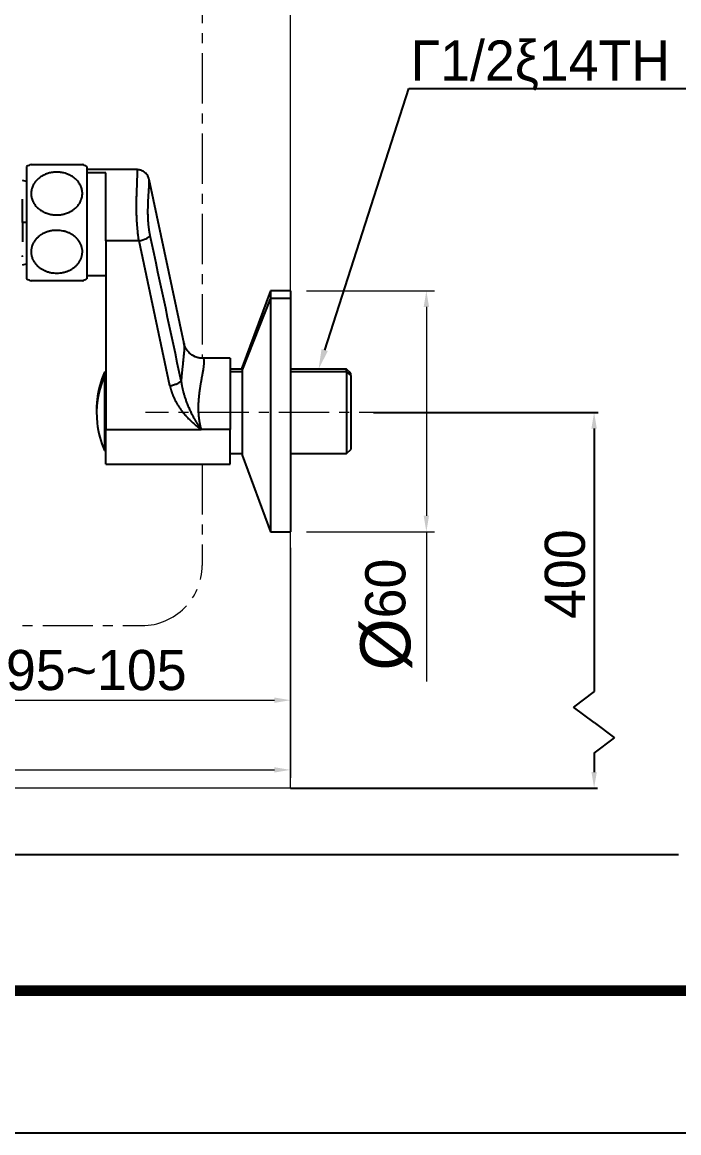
# Model space of a CAD drawing. Extents: x 0 to 1128, y 0 to 827.
# Drawn here: x 763.3 to 926.8, y 0 to 276.6 of the extents above; entities that cross this region are included whole.
import ezdxf
from ezdxf import colors
from ezdxf.entities.mleader import LeaderData, LeaderLine
from ezdxf.math import Vec2, Vec3

# ---------------------------------------------------------------- set-up
doc = ezdxf.new("R2010")
doc.units = 0
doc.header["$LTSCALE"] = 10
doc.header["$MEASUREMENT"] = 0
doc.header["$PDMODE"] = 3
doc.header["$PDSIZE"] = -10
doc.linetypes.add('CENTER', pattern=[2, 1.25, -0.25, 0.25, -0.25])
doc.layers.get('0').update_dxf_attribs({"linetype": 'CONTINUOUS'})
doc.layers.get('DEFPOINTS').update_dxf_attribs({"linetype": 'CONTINUOUS'})
doc.layers.add('1', color=7, linetype='CONTINUOUS')
doc.layers.add('DEF_LAYER_ASSEM_MEMBER', color=7, linetype='CONTINUOUS')
doc.layers.add('치수선', color=7, linetype='CONTINUOUS', lineweight=20)
doc.styles.add('Daelim Dimension', font='')
doc.styles.get("Standard").update_dxf_attribs({"font": 'SYMBOL'})
doc.styles.get('Daelim Dimension').set_extended_font_data('나눔고딕')
doc.dimstyles.new('DEFAULT', dxfattribs={"dimscale": 2, "dimtxt": 2, "dimasz": 2, "dimexe": 0, "dimexo": 2, "dimgap": 1, "dimtad": 1, "dimdec": 1, "dimzin": 9, "dimdsep": 46, "dimtxsty": 'Daelim Dimension', "dimcen": 0.5, "dimclrd": 252, "dimclre": 252, "dimclrt": 3, "dimadec": 1, "dimazin": 0, "dimtfac": 1, "dimtdec": 1, "dimtix": 1, "dimtmove": 0, "dimatfit": 3, "dimfxl": 1, "dimtolj": 1, "dimtzin": 1, "dimlwd": 9, "dimlwe": 9, "dimarcsym": 0})

# ---------------------------------------------------------------- blocks, each defined once
blk = doc.blocks.new('*D0')
at = {"color": 5, "lineweight": 9, "ltscale": 0.5, "transparency": 16777216}
for p, q in [((834.14, 209.67), (865.99, 209.67)), ((863.99, 205.67), (863.99, 153.67)), ((834.14, 149.67), (865.99, 149.67)), ((863.99, 149.67), (863.99, 112.42))]:
    blk.add_line(p, q, dxfattribs=at)
at = {"color": 5, "ltscale": 0.5, "transparency": 16777216}
for points in [[(863.32, 205.67), (864.66, 205.67), (863.99, 209.67)], [(863.32, 153.67), (864.66, 153.67), (863.99, 149.67)]]:
    blk.add_solid(points, dxfattribs=at)
at = {"layer": 'DEFPOINTS', "color": 0, "ltscale": 0.5, "transparency": 16777216}
for p in [(830.14, 209.67), (830.14, 149.67), (863.99, 149.67)]:
    blk.add_point(p, dxfattribs=at)
at = {"color": 7, "ltscale": 0.5, "transparency": 16777216, "insert": (854, 129.04), "char_height": 10, "attachment_point": 5, "rotation": 90, "style": 'Daelim Dimension'}
blk.add_mtext('\\A1;{\\H1.25x;\\C256;Ø}60', dxfattribs=at)
blk = doc.blocks.new('*D2')
at = {"color": 5, "lineweight": 9, "ltscale": 0.5, "transparency": 16777216}
for p, q in [((611.38, 138.41), (611.38, 88.37)), ((830.14, 133.57), (830.14, 88.37)), ((615.38, 90.37), (826.14, 90.37))]:
    blk.add_line(p, q, dxfattribs=at)
at = {"color": 5, "ltscale": 0.5, "transparency": 16777216}
for points in [[(615.38, 91.04), (615.38, 89.71), (611.38, 90.37)], [(826.14, 91.04), (826.14, 89.71), (830.14, 90.37)]]:
    blk.add_solid(points, dxfattribs=at)
at = {"layer": 'DEFPOINTS', "color": 0, "ltscale": 0.5, "transparency": 16777216}
for p in [(611.38, 142.41), (830.14, 137.57), (830.14, 90.37)]:
    blk.add_point(p, dxfattribs=at)
at = {"color": 7, "ltscale": 0.5, "transparency": 16777216, "insert": (720.76, 97.82), "char_height": 10, "attachment_point": 5, "style": 'Daelim Dimension'}
blk.add_mtext('\\A1;219', dxfattribs=at)
blk = doc.blocks.new('*D3')
at = {"color": 5, "lineweight": 9, "ltscale": 0.5, "transparency": 16777216}
for p, q in [((830.14, 145.67), (830.14, 105.73)), ((733.44, 137.31), (733.44, 105.73)), ((737.44, 107.73), (826.14, 107.73))]:
    blk.add_line(p, q, dxfattribs=at)
at = {"color": 5, "ltscale": 0.5, "transparency": 16777216}
for points in [[(737.44, 108.4), (737.44, 107.06), (733.44, 107.73)], [(826.14, 108.4), (826.14, 107.06), (830.14, 107.73)]]:
    blk.add_solid(points, dxfattribs=at)
at = {"layer": 'DEFPOINTS', "color": 0, "ltscale": 0.5, "transparency": 16777216}
for p in [(830.14, 149.67), (733.44, 141.31), (830.14, 107.73)]:
    blk.add_point(p, dxfattribs=at)
at = {"color": 7, "ltscale": 0.5, "transparency": 16777216, "insert": (781.79, 115.17), "char_height": 10, "attachment_point": 5, "style": 'Daelim Dimension'}
blk.add_mtext('\\A1;95~105', dxfattribs=at)

msp = doc.modelspace()

# ---------------------------------------------------------------- linework, layer by layer
at = {"color": 5, "ltscale": 0.5}
for p, q in [((850.79, 179.38), (906.76, 179.38)), ((905.76, 175.38), (905.76, 109.86)), ((905.76, 109.86), (900.65, 106.02)), ((905.76, 102.19), (900.65, 106.02)), ((905.76, 102.19), (910.87, 98.35)), ((905.76, 94.51), (910.87, 98.35)), ((905.76, 94.51), (905.76, 89.84)), ((830.14, 85.86), (906.63, 85.86))]:
    msp.add_line(p, q, dxfattribs=at)
at = {"color": 5}
msp.add_line((18.14, 69.28), (926.74, 69.28), dxfattribs=at)
at = {"ltscale": 0.5}
msp.add_lwpolyline([(0, 0), (1128.4, 0), (1128.4, 826.8), (0, 826.8)], close=True, dxfattribs=at)
at = {"color": 5, "linetype": 'ByBlock', "lineweight": 200, "const_width": 2.6}
msp.add_lwpolyline([(18.14, 35.4), (1110.14, 35.4), (1110.14, 807.6), (18.14, 807.6)], close=True, dxfattribs=at)
at = {"color": 5, "ltscale": 0.5}
for points in [[(905.09, 175.38), (906.43, 175.38), (905.76, 179.38)], [(905.09, 89.84), (906.43, 89.84), (905.76, 85.84)]]:
    msp.add_solid(points, dxfattribs=at)
at = {"layer": '1', "color": 7, "linetype": 'Continuous', "lineweight": -3}
for p, q in [((764.44, 240.65), (764.44, 212.65)), ((779.44, 240.65), (779.44, 212.65)), ((791.98, 239.85), (779.44, 239.85)), ((784.14, 239.06), (779.44, 239.06)), ((784.14, 222.14), (784.14, 239.06)), ((764.44, 236.88), (763.44, 237.15)), ((803.65, 196.49), (794.95, 237.39)), ((763.44, 226.65), (763.44, 232.46)), ((763.44, 226.65), (763.34, 226.65)), ((764.44, 226.65), (763.44, 226.65)), ((763.44, 226.65), (763.44, 221.87)), ((784.14, 222.14), (784.14, 175.15)), ((792.43, 222.14), (784.14, 222.14)), ((800.12, 186.03), (792.43, 222.14)), ((763.44, 216.15), (764.44, 216.42)), ((779.44, 213.45), (784.14, 213.45)), ((825.14, 209.67), (818.14, 190.62)), ((825.14, 207.86), (818.14, 189.96)), ((830.14, 209.67), (825.14, 209.67)), ((825.14, 209.67), (825.14, 207.86)), ((825.14, 207.86), (830.14, 207.86)), ((825.14, 207.86), (825.14, 149.67)), ((830.14, 209.67), (830.14, 207.86)), ((830.14, 207.86), (830.14, 149.67)), ((815.14, 192.87), (808.32, 192.87)), ((815.14, 192.87), (815.14, 175.15)), ((784.14, 189.42), (783.82, 189.42)), ((783.82, 189.42), (783.82, 188.83)), ((783.82, 188.83), (783.82, 169.92)), ((783.82, 188.83), (784.14, 188.83)), ((818.14, 190.17), (815.14, 190.17)), ((818.14, 189.53), (815.14, 189.53)), ((818.14, 189.96), (818.14, 190.62)), ((818.14, 189.96), (818.14, 168.72)), ((844.14, 190.17), (830.14, 190.17)), ((844.14, 189.53), (830.14, 189.53)), ((845.14, 189.17), (844.14, 190.17)), ((844.14, 189.53), (844.14, 190.17)), ((844.14, 189.53), (845.14, 188.59)), ((844.14, 189.53), (844.14, 169.17)), ((845.14, 188.59), (845.14, 189.17)), ((845.14, 188.59), (845.14, 170.17)), ((784.14, 166.47), (784.14, 175.15)), ((784.14, 175.15), (807.9, 175.15)), ((815.14, 175.15), (807.9, 175.15)), ((815.14, 166.47), (815.14, 175.15)), ((783.82, 169.92), (784.14, 169.92)), ((815.14, 169.17), (818.14, 169.17)), ((818.14, 168.72), (825.14, 149.67)), ((830.14, 169.17), (844.14, 169.17)), ((844.14, 169.17), (845.14, 170.17)), ((784.14, 166.47), (815.14, 166.47)), ((825.14, 149.67), (830.14, 149.67))]:
    msp.add_line(p, q, dxfattribs=at)
for centre, radius, start, end in [((771.94, 225.45), 16.95, 112.1442, 116.268), ((771.94, 225.45), 16.95, 63.732, 67.8558), ((762.94, 218.15), 0.5, 0, 35.5092), ((771.94, 227.85), 16.95, 243.732, 247.8558), ((771.94, 227.85), 16.95, 292.1442, 296.268), ((806.84, 179.67), 25, 157.0455, 173.2838), ((806.84, 179.67), 25, 186.7162, 202.9545)]:
    msp.add_arc(centre, radius, start, end, dxfattribs=at)
for centre, major_axis, ratio, start_param, end_param in [((792.43, 223.16), (-2.93, -0.62), 0.335378, 1.499537, 2.756096), ((806.84, 180.01), (-24.98, 0), 0.939693, 5.909464, 6.297749), ((806.84, 179.67), (25, 0), 0.939693, 2.740961, 2.766889), ((806.84, 179.32), (-24.98, 0), 0.939693, 5.909464, 6.393386)]:
    msp.add_ellipse(centre, major_axis=major_axis, ratio=ratio, start_param=start_param, end_param=end_param, dxfattribs=at)
for points, knots in [([(765.55, 241.15), (765.55, 241.15), (765.56, 241.15), (765.61, 241.15), (765.67, 241.15), (765.78, 241.15), (765.85, 241.15), (765.87, 241.15), (765.91, 241.15), (765.92, 241.15), (765.98, 241.15), (766.02, 241.15), (766.14, 241.15), (766.23, 241.15), (766.43, 241.15), (766.54, 241.15), (766.72, 241.15), (766.78, 241.15), (766.88, 241.15), (766.91, 241.15), (766.98, 241.15), (767.01, 241.15), (767.18, 241.15), (767.32, 241.15), (767.62, 241.15), (767.93, 241.15), (768.27, 241.15), (768.53, 241.15), (768.62, 241.15), (768.8, 241.15), (768.89, 241.15), (769.16, 241.15), (769.53, 241.15), (769.92, 241.15), (770.17, 241.15), (770.22, 241.15), (770.32, 241.15), (770.37, 241.15), (770.52, 241.15), (770.62, 241.15), (770.92, 241.15), (771.33, 241.15), (771.74, 241.15), (772.14, 241.15), (772.35, 241.15), (772.61, 241.15), (772.66, 241.15), (772.76, 241.15), (772.91, 241.15), (773.07, 241.15), (773.37, 241.15), (773.77, 241.15), (774.15, 241.15), (774.44, 241.15), (774.53, 241.15), (774.68, 241.15), (774.72, 241.15), (774.82, 241.15), (774.86, 241.15), (775.09, 241.15), (775.45, 241.15), (775.78, 241.15), (776.1, 241.15), (776.26, 241.15), (776.45, 241.15), (776.49, 241.15), (776.56, 241.15), (776.59, 241.15), (776.7, 241.15), (776.77, 241.15), (776.97, 241.15), (777.23, 241.15), (777.44, 241.15), (777.6, 241.15), (777.65, 241.15), (777.71, 241.15), (777.74, 241.15), (777.78, 241.15), (777.8, 241.15), (777.91, 241.15), (777.98, 241.15), (778.11, 241.15), (778.16, 241.15), (778.24, 241.15), (778.27, 241.15), (778.3, 241.15), (778.31, 241.15), (778.31, 241.15), (778.33, 241.15), (778.33, 241.15), (778.33, 241.15)], [0, 0, 0, 0, 0.031251, 0.031251, 0.062501, 0.093752, 0.093752, 0.101564, 0.101564, 0.109377, 0.109377, 0.125002, 0.125002, 0.156253, 0.156253, 0.187503, 0.187503, 0.203128, 0.203128, 0.210941, 0.210941, 0.218754, 0.218754, 0.250004, 0.250004, 0.281255, 0.312505, 0.312505, 0.32813, 0.32813, 0.343756, 0.343756, 0.375006, 0.406257, 0.406257, 0.414069, 0.414069, 0.421882, 0.421882, 0.437507, 0.437507, 0.468758, 0.500008, 0.500008, 0.531259, 0.531259, 0.539071, 0.539071, 0.546884, 0.562509, 0.562509, 0.59376, 0.62501, 0.62501, 0.640635, 0.640635, 0.648448, 0.648448, 0.656261, 0.656261, 0.687511, 0.718762, 0.718762, 0.750012, 0.750012, 0.757825, 0.757825, 0.765637, 0.765637, 0.781263, 0.781263, 0.812513, 0.843764, 0.843764, 0.859389, 0.859389, 0.867202, 0.867202, 0.875014, 0.875014, 0.906265, 0.906265, 0.937515, 0.937515, 0.968766, 0.968766, 0.976578, 0.976578, 0.984391, 1, 1, 1, 1]), ([(771.99, 239.23), (771.81, 239.23), (771.46, 239.22), (770.93, 239.17), (770.59, 239.11), (770.25, 239.04), (770.08, 239), (769.86, 238.94), (769.82, 238.92), (769.74, 238.9), (769.61, 238.86), (769.49, 238.82), (769.25, 238.73), (768.93, 238.6), (768.62, 238.45), (768.32, 238.29), (768.18, 238.2), (768, 238.09), (767.96, 238.07), (767.89, 238.02), (767.86, 237.99), (767.75, 237.92), (767.69, 237.87), (767.49, 237.72), (767.24, 237.51), (767, 237.28), (766.78, 237.04), (766.68, 236.92), (766.56, 236.76), (766.53, 236.73), (766.48, 236.66), (766.46, 236.63), (766.39, 236.53), (766.34, 236.47), (766.22, 236.27), (766.06, 235.99), (765.93, 235.71), (765.82, 235.42), (765.77, 235.27), (765.71, 235.09), (765.7, 235.05), (765.69, 234.98), (765.68, 234.94), (765.65, 234.82), (765.63, 234.75), (765.59, 234.52), (765.56, 234.22), (765.55, 233.91), (765.56, 233.61), (765.57, 233.46), (765.6, 233.27), (765.6, 233.23), (765.62, 233.15), (765.62, 233.11), (765.65, 233), (765.66, 232.92), (765.72, 232.7), (765.8, 232.4), (765.98, 231.97), (766.13, 231.69), (766.23, 231.52), (766.25, 231.49), (766.29, 231.42), (766.36, 231.32), (766.42, 231.22), (766.56, 231.03), (766.76, 230.78), (766.99, 230.54), (767.16, 230.37), (767.25, 230.28), (767.35, 230.2), (767.41, 230.15), (767.44, 230.12), (767.61, 229.99), (767.74, 229.89), (768.02, 229.7), (768.3, 229.52), (768.6, 229.36), (768.83, 229.25), (768.91, 229.21), (769.07, 229.15), (769.15, 229.11), (769.39, 229.02), (769.56, 228.96), (769.89, 228.86), (770.22, 228.77), (770.57, 228.7), (770.83, 228.66), (770.96, 228.64), (771.09, 228.62), (771.18, 228.61), (771.22, 228.61), (771.44, 228.59), (771.8, 228.57), (772.32, 228.58), (772.67, 228.61), (773.02, 228.65), (773.2, 228.68), (773.46, 228.73), (773.54, 228.75), (773.72, 228.79), (773.8, 228.81), (774.05, 228.87), (774.39, 228.98), (774.71, 229.1), (775.02, 229.24), (775.18, 229.31), (775.37, 229.41), (775.4, 229.43), (775.48, 229.47), (775.59, 229.53), (775.7, 229.6), (775.92, 229.73), (776.19, 229.92), (776.45, 230.13), (776.7, 230.34), (776.81, 230.46), (776.96, 230.6), (776.98, 230.63), (777.04, 230.69), (777.07, 230.73), (777.15, 230.82), (777.2, 230.88), (777.35, 231.07), (777.54, 231.33), (777.7, 231.6), (777.85, 231.87), (777.92, 232.01), (777.99, 232.19), (778.01, 232.23), (778.03, 232.3), (778.05, 232.34), (778.09, 232.45), (778.11, 232.52), (778.18, 232.75), (778.25, 233.04), (778.3, 233.35), (778.32, 233.65), (778.33, 233.8), (778.33, 234), (778.33, 234.03), (778.32, 234.11), (778.32, 234.15), (778.31, 234.26), (778.31, 234.34), (778.28, 234.57), (778.23, 234.87), (778.11, 235.32), (777.99, 235.61), (777.91, 235.79), (777.9, 235.82), (777.86, 235.89), (777.81, 236), (777.76, 236.1), (777.64, 236.31), (777.47, 236.58), (777.18, 236.96), (776.96, 237.2), (776.84, 237.31)], [0, 0, 0, 0, 0.015625, 0.03125, 0.046875, 0.046875, 0.0625, 0.0625, 0.066406, 0.066406, 0.070313, 0.078125, 0.078125, 0.09375, 0.109375, 0.109375, 0.125, 0.125, 0.128906, 0.128906, 0.132813, 0.132813, 0.140625, 0.140625, 0.15625, 0.171875, 0.171875, 0.1875, 0.1875, 0.191406, 0.191406, 0.195313, 0.195313, 0.203125, 0.203125, 0.21875, 0.234375, 0.234375, 0.25, 0.25, 0.253906, 0.253906, 0.257813, 0.257813, 0.265625, 0.265625, 0.28125, 0.296875, 0.296875, 0.3125, 0.3125, 0.316406, 0.316406, 0.320313, 0.320313, 0.328125, 0.328125, 0.34375, 0.359375, 0.375, 0.375, 0.378906, 0.378906, 0.382813, 0.390625, 0.390625, 0.40625, 0.421875, 0.421875, 0.429688, 0.433594, 0.433594, 0.4375, 0.4375, 0.453125, 0.453125, 0.46875, 0.484375, 0.484375, 0.492188, 0.492188, 0.5, 0.5, 0.515625, 0.515625, 0.53125, 0.546875, 0.546875, 0.554688, 0.558594, 0.558594, 0.5625, 0.5625, 0.578125, 0.59375, 0.609375, 0.609375, 0.625, 0.625, 0.632813, 0.632813, 0.640625, 0.640625, 0.65625, 0.671875, 0.671875, 0.6875, 0.6875, 0.691406, 0.691406, 0.695313, 0.703125, 0.703125, 0.71875, 0.734375, 0.734375, 0.75, 0.75, 0.753906, 0.753906, 0.757813, 0.757813, 0.765625, 0.765625, 0.78125, 0.796875, 0.796875, 0.8125, 0.8125, 0.816406, 0.816406, 0.820313, 0.820313, 0.828125, 0.828125, 0.84375, 0.859375, 0.859375, 0.875, 0.875, 0.878906, 0.878906, 0.882813, 0.882813, 0.890625, 0.890625, 0.90625, 0.921875, 0.9375, 0.9375, 0.941406, 0.941406, 0.945313, 0.953125, 0.953125, 0.96875, 0.984375, 1, 1, 1, 1]), ([(776.84, 237.31), (776.69, 237.47), (776.53, 237.61), (776.2, 237.88), (775.85, 238.13), (775.47, 238.35), (775.22, 238.47), (775.17, 238.5), (775.07, 238.54), (774.91, 238.62), (774.76, 238.68), (774.45, 238.8), (774.02, 238.95), (773.58, 239.05), (773.3, 239.1), (773.25, 239.11), (773.13, 239.13), (773.08, 239.14), (772.91, 239.17), (772.79, 239.18), (772.45, 239.21), (772.22, 239.23), (771.99, 239.23)], [0, 0, 0, 0, 0.125, 0.125, 0.25, 0.375, 0.375, 0.40625, 0.40625, 0.4375, 0.5, 0.5, 0.625, 0.75, 0.75, 0.78125, 0.78125, 0.8125, 0.8125, 0.875, 0.875, 1, 1, 1, 1]), ([(792.43, 222.14), (792.37, 222.53), (792.31, 222.94), (792.2, 223.76), (792.15, 224.17), (792.06, 225.02), (792.02, 225.44), (791.97, 226.08), (791.95, 226.41), (791.93, 226.78), (791.91, 226.97), (791.91, 227.07), (791.91, 227.11), (791.9, 227.14), (791.9, 227.15), (791.9, 227.15), (791.9, 227.16), (791.9, 227.16), (791.9, 227.16), (791.9, 227.16), (791.88, 227.54), (791.87, 227.93), (791.84, 228.73), (791.83, 229.14), (791.82, 229.98), (791.81, 230.41), (791.81, 231.06), (791.81, 231.28), (791.82, 231.6), (791.82, 231.77), (791.82, 231.96), (791.82, 232.06), (791.82, 232.11), (791.82, 232.13), (791.82, 232.14), (791.82, 232.15), (791.82, 232.15), (791.82, 232.15), (791.82, 232.15), (791.82, 232.15), (791.82, 232.15), (791.82, 232.15), (791.82, 232.15), (791.83, 232.21), (791.83, 232.28), (791.83, 232.47), (791.83, 232.57), (791.84, 232.82), (791.84, 232.96), (791.85, 233.27), (791.86, 233.45), (791.87, 233.82), (791.88, 234.01), (791.89, 234.43), (791.9, 234.66), (791.91, 235.12), (791.92, 235.36), (791.94, 235.73), (791.94, 235.85), (791.95, 236.04), (791.95, 236.14), (791.96, 236.25), (791.96, 236.3), (791.96, 236.33), (791.96, 236.34), (791.96, 236.35), (791.96, 236.35), (791.96, 236.35), (791.96, 236.36), (791.96, 236.36), (791.96, 236.36), (791.96, 236.36), (791.96, 236.36), (791.97, 236.69), (791.99, 237), (792.01, 237.55), (792.01, 237.79), (792.03, 238.24), (792.03, 238.43), (792.04, 238.78), (792.04, 238.93), (792.04, 239.18), (792.04, 239.3), (792.03, 239.51), (792.03, 239.6), (792.01, 239.74), (792.01, 239.8), (791.99, 239.84), (791.99, 239.85), (791.98, 239.85), (791.98, 239.85), (791.98, 239.85)], [0, 0, 0, 0, 0.051075, 0.051075, 0.10215, 0.10215, 0.153225, 0.153225, 0.178763, 0.191532, 0.197916, 0.201108, 0.202704, 0.203502, 0.203901, 0.204101, 0.204201, 0.204251, 0.204251, 0.2043, 0.2043, 0.255376, 0.255376, 0.306451, 0.306451, 0.357526, 0.357526, 0.383063, 0.383063, 0.395832, 0.402217, 0.405409, 0.407005, 0.407803, 0.408202, 0.408401, 0.408501, 0.408551, 0.408576, 0.408589, 0.408595, 0.408595, 0.408601, 0.408601, 0.434139, 0.434139, 0.459676, 0.459676, 0.485214, 0.485214, 0.510751, 0.510751, 0.536289, 0.536289, 0.561826, 0.561826, 0.587364, 0.587364, 0.600133, 0.600133, 0.606517, 0.609709, 0.611305, 0.612103, 0.612502, 0.612702, 0.612802, 0.612852, 0.612877, 0.612889, 0.612895, 0.612895, 0.612901, 0.612901, 0.663977, 0.663977, 0.715052, 0.715052, 0.766127, 0.766127, 0.817202, 0.817202, 0.868277, 0.868277, 0.919352, 0.919352, 0.970427, 0.970427, 0.995965, 0.995965, 1, 1, 1, 1]), ([(794.96, 237.35), (794.89, 237.7), (794.64, 238.36), (793.95, 239.2), (793, 239.73), (792.33, 239.85), (791.98, 239.85)], [0, 0, 0, 0, 0.240795, 0.497052, 0.754819, 1, 1, 1, 1]), ([(795.23, 223.37), (795.23, 223.39), (795.22, 223.42), (795.21, 223.46), (795.2, 223.51), (795.19, 223.55), (795.18, 223.6), (795.18, 223.64), (795.17, 223.69), (795.16, 223.73), (795.15, 223.78), (795.14, 223.83), (795.13, 223.87), (795.12, 223.92), (795.11, 223.97), (795.11, 224.01), (795.1, 224.06), (795.09, 224.11), (795.08, 224.15), (795.07, 224.2), (795.06, 224.25), (795.06, 224.3), (795.05, 224.34), (795.04, 224.39), (795.03, 224.44), (795.02, 224.49), (795.02, 224.53), (795.01, 224.58), (795, 224.63), (794.99, 224.68), (794.99, 224.73), (794.98, 224.78), (794.97, 224.82), (794.96, 224.87), (794.96, 224.92), (794.95, 224.97), (794.94, 225.02), (794.94, 225.07), (794.93, 225.12), (794.92, 225.17), (794.92, 225.22), (794.91, 225.27), (794.9, 225.32), (794.9, 225.37), (794.89, 225.42), (794.89, 225.46), (794.88, 225.51), (794.87, 225.56), (794.87, 225.61), (794.86, 225.67), (794.86, 225.72), (794.85, 225.77), (794.84, 225.82), (794.84, 225.87), (794.83, 225.92), (794.83, 225.97), (794.82, 226.02), (794.82, 226.07), (794.81, 226.12), (794.81, 226.17), (794.8, 226.22), (794.8, 226.27), (794.79, 226.32), (794.79, 226.38), (794.78, 226.43), (794.78, 226.48), (794.78, 226.53), (794.77, 226.58), (794.77, 226.63), (794.76, 226.68), (794.76, 226.74), (794.76, 226.79), (794.75, 226.84), (794.75, 226.89), (794.74, 226.94), (794.74, 227), (794.73, 227.19), (794.71, 227.53), (794.68, 228.04), (794.67, 228.57), (794.66, 229.13), (794.66, 229.71), (794.67, 230.32), (794.68, 230.81), (794.69, 231.23), (794.71, 231.63), (794.73, 232.17), (794.76, 232.66), (794.78, 233.06), (794.8, 233.33), (794.82, 233.59), (794.83, 233.82), (794.85, 234.04), (794.86, 234.24), (794.88, 234.55), (794.91, 234.96), (794.93, 235.43), (794.96, 235.85), (794.97, 236.21), (794.98, 236.53), (794.98, 236.8), (794.98, 237.02), (794.97, 237.21), (794.96, 237.34), (794.95, 237.39), (794.95, 237.41)], [0, 0, 0, 0, 0.002511, 0.005025, 0.007541, 0.010059, 0.012579, 0.015101, 0.017626, 0.020152, 0.022681, 0.025213, 0.027746, 0.030282, 0.032819, 0.035359, 0.037902, 0.040446, 0.042993, 0.045542, 0.048093, 0.050646, 0.053202, 0.05576, 0.05832, 0.060882, 0.063447, 0.066013, 0.068582, 0.071154, 0.073727, 0.076303, 0.078881, 0.081461, 0.084044, 0.086628, 0.089215, 0.091804, 0.094396, 0.09699, 0.099586, 0.102184, 0.104785, 0.107388, 0.109993, 0.112601, 0.115211, 0.117823, 0.120438, 0.123055, 0.125675, 0.128297, 0.130921, 0.133548, 0.136178, 0.138809, 0.141444, 0.144081, 0.14672, 0.149362, 0.152006, 0.154653, 0.157303, 0.159955, 0.16261, 0.165267, 0.167927, 0.170589, 0.173255, 0.175923, 0.178593, 0.181267, 0.183943, 0.186621, 0.189303, 0.191987, 0.194674, 0.21928, 0.245522, 0.273416, 0.302983, 0.33424, 0.36721, 0.401916, 0.416566, 0.439968, 0.472185, 0.513305, 0.532279, 0.550445, 0.567797, 0.584333, 0.600045, 0.61493, 0.628984, 0.671086, 0.712228, 0.752381, 0.791521, 0.829627, 0.866679, 0.903729, 0.941834, 0.980974, 1, 1, 1, 1]), ([(771.99, 224.73), (771.69, 224.73), (771.39, 224.71), (770.8, 224.65), (770.51, 224.6), (770.15, 224.51), (770.05, 224.49), (769.94, 224.46), (769.87, 224.44), (769.83, 224.43), (769.66, 224.37), (769.52, 224.33), (769.11, 224.18), (768.84, 224.06), (768.46, 223.87), (768.33, 223.8), (768.15, 223.69), (768.06, 223.63), (767.97, 223.57), (767.91, 223.53), (767.88, 223.51), (767.62, 223.33), (767.4, 223.15), (767, 222.78), (766.81, 222.58), (766.6, 222.31), (766.55, 222.26), (766.47, 222.15), (766.43, 222.1), (766.32, 221.93), (766.25, 221.82), (766.05, 221.47), (765.94, 221.23), (765.8, 220.87), (765.76, 220.74), (765.71, 220.55), (765.69, 220.49), (765.66, 220.36), (765.64, 220.3), (765.58, 219.98), (765.56, 219.72), (765.55, 219.21), (765.57, 218.95), (765.62, 218.66), (765.62, 218.63), (765.63, 218.57), (765.65, 218.47), (765.67, 218.38), (765.72, 218.19), (765.76, 218.06), (765.88, 217.69), (765.99, 217.45), (766.15, 217.16), (766.18, 217.1), (766.25, 216.99), (766.28, 216.93), (766.39, 216.76), (766.47, 216.65), (766.72, 216.33), (766.9, 216.12), (767.1, 215.93)], [0, 0, 0, 0, 0.0625, 0.0625, 0.125, 0.125, 0.140625, 0.148437, 0.148437, 0.15625, 0.15625, 0.1875, 0.1875, 0.25, 0.25, 0.28125, 0.28125, 0.296875, 0.304687, 0.304687, 0.3125, 0.3125, 0.375, 0.375, 0.4375, 0.4375, 0.453125, 0.453125, 0.46875, 0.46875, 0.5, 0.5, 0.5625, 0.5625, 0.59375, 0.59375, 0.609375, 0.609375, 0.625, 0.625, 0.6875, 0.6875, 0.75, 0.75, 0.757812, 0.757812, 0.765625, 0.78125, 0.78125, 0.8125, 0.8125, 0.875, 0.875, 0.890625, 0.890625, 0.90625, 0.90625, 0.9375, 0.9375, 1, 1, 1, 1]), ([(767.1, 215.93), (767.28, 215.76), (767.46, 215.6), (767.86, 215.3), (768.06, 215.17), (768.39, 214.98), (768.5, 214.92), (768.67, 214.83), (768.72, 214.8), (768.81, 214.76), (768.84, 214.75), (768.9, 214.72), (769.16, 214.6), (769.43, 214.5), (769.92, 214.35), (770.17, 214.28), (770.55, 214.2), (770.68, 214.18), (770.87, 214.15), (770.94, 214.14), (771.07, 214.13), (771.13, 214.12), (771.46, 214.09), (771.98, 214.06), (772.5, 214.09), (772.82, 214.13), (772.89, 214.13), (773.02, 214.15), (773.08, 214.16), (773.28, 214.19), (773.4, 214.22), (773.79, 214.3), (774.03, 214.37), (774.52, 214.53), (774.76, 214.62), (775.05, 214.75), (775.11, 214.78), (775.22, 214.83), (775.28, 214.86), (775.45, 214.95), (775.56, 215.01), (775.88, 215.2), (776.08, 215.34), (776.47, 215.64), (776.65, 215.8), (776.85, 216), (776.87, 216.02), (776.91, 216.06), (776.98, 216.13), (777.12, 216.28), (777.23, 216.42), (777.45, 216.7), (777.58, 216.9), (777.76, 217.2), (777.81, 217.3), (777.89, 217.46), (777.91, 217.51), (777.95, 217.59), (777.96, 217.62), (777.98, 217.67), (777.99, 217.7), (778.09, 217.94), (778.23, 218.38), (778.3, 218.82), (778.32, 219.1), (778.32, 219.19), (778.33, 219.28), (778.33, 219.33), (778.33, 219.36), (778.33, 219.5), (778.33, 219.62), (778.3, 219.96), (778.27, 220.18), (778.19, 220.51), (778.16, 220.62), (778.09, 220.84), (778.05, 220.95), (777.93, 221.27), (777.83, 221.48), (777.59, 221.89), (777.46, 222.08), (777.25, 222.37), (777.17, 222.46), (777.07, 222.57), (777.05, 222.59), (777.01, 222.64), (776.95, 222.71), (776.89, 222.77), (776.67, 222.98), (776.49, 223.15), (776.1, 223.45), (775.9, 223.59), (775.63, 223.75), (775.57, 223.78), (775.46, 223.84), (775.29, 223.93), (775.12, 224.02), (774.78, 224.18), (774.54, 224.27), (774.17, 224.39), (774.05, 224.43), (773.86, 224.48), (773.8, 224.5), (773.67, 224.53), (773.61, 224.54), (773.29, 224.61), (772.78, 224.69), (772.25, 224.72), (771.99, 224.73)], [0, 0, 0, 0, 0.03125, 0.03125, 0.0625, 0.0625, 0.078125, 0.078125, 0.085937, 0.085937, 0.089844, 0.089844, 0.09375, 0.125, 0.125, 0.15625, 0.15625, 0.171875, 0.171875, 0.179687, 0.179687, 0.1875, 0.1875, 0.21875, 0.25, 0.25, 0.257812, 0.257812, 0.265625, 0.265625, 0.28125, 0.28125, 0.3125, 0.3125, 0.34375, 0.34375, 0.351562, 0.351562, 0.359375, 0.359375, 0.375, 0.375, 0.40625, 0.40625, 0.4375, 0.4375, 0.441406, 0.441406, 0.445312, 0.453125, 0.46875, 0.46875, 0.5, 0.5, 0.515625, 0.515625, 0.523437, 0.523437, 0.527344, 0.527344, 0.53125, 0.53125, 0.5625, 0.59375, 0.59375, 0.601562, 0.605469, 0.605469, 0.609375, 0.609375, 0.625, 0.625, 0.65625, 0.65625, 0.671875, 0.671875, 0.6875, 0.6875, 0.71875, 0.71875, 0.75, 0.75, 0.765625, 0.765625, 0.769531, 0.769531, 0.773437, 0.78125, 0.78125, 0.8125, 0.8125, 0.84375, 0.84375, 0.851562, 0.851562, 0.859375, 0.875, 0.875, 0.90625, 0.90625, 0.921875, 0.921875, 0.929688, 0.929688, 0.9375, 0.9375, 0.96875, 1, 1, 1, 1]), ([(778.33, 212.15), (778.33, 212.15), (778.32, 212.15), (778.28, 212.15), (778.21, 212.15), (778.11, 212.15), (778.03, 212.15), (778.01, 212.15), (777.98, 212.15), (777.96, 212.15), (777.9, 212.15), (777.87, 212.15), (777.74, 212.15), (777.65, 212.15), (777.45, 212.15), (777.34, 212.15), (777.16, 212.15), (777.1, 212.15), (777, 212.15), (776.97, 212.15), (776.91, 212.15), (776.87, 212.15), (776.7, 212.15), (776.56, 212.15), (776.26, 212.15), (775.95, 212.15), (775.62, 212.15), (775.35, 212.15), (775.27, 212.15), (775.09, 212.15), (775, 212.15), (774.72, 212.15), (774.35, 212.15), (773.96, 212.15), (773.71, 212.15), (773.66, 212.15), (773.57, 212.15), (773.51, 212.15), (773.36, 212.15), (773.26, 212.15), (772.96, 212.15), (772.55, 212.15), (772.15, 212.15), (771.74, 212.15), (771.53, 212.15), (771.28, 212.15), (771.22, 212.15), (771.12, 212.15), (770.97, 212.15), (770.82, 212.15), (770.51, 212.15), (770.12, 212.15), (769.73, 212.15), (769.44, 212.15), (769.35, 212.15), (769.21, 212.15), (769.16, 212.15), (769.07, 212.15), (769.02, 212.15), (768.79, 212.15), (768.43, 212.15), (768.1, 212.15), (767.78, 212.15), (767.62, 212.15), (767.43, 212.15), (767.4, 212.15), (767.32, 212.15), (767.29, 212.15), (767.18, 212.15), (767.11, 212.15), (766.91, 212.15), (766.66, 212.15), (766.44, 212.15), (766.29, 212.15), (766.24, 212.15), (766.17, 212.15), (766.15, 212.15), (766.1, 212.15), (766.08, 212.15), (765.98, 212.15), (765.9, 212.15), (765.78, 212.15), (765.73, 212.15), (765.64, 212.15), (765.61, 212.15), (765.58, 212.15), (765.58, 212.15), (765.57, 212.15), (765.56, 212.15), (765.55, 212.15), (765.55, 212.15)], [0, 0, 0, 0, 0.031251, 0.031251, 0.062501, 0.093752, 0.093752, 0.101564, 0.101564, 0.109377, 0.109377, 0.125002, 0.125002, 0.156253, 0.156253, 0.187503, 0.187503, 0.203128, 0.203128, 0.210941, 0.210941, 0.218754, 0.218754, 0.250004, 0.250004, 0.281255, 0.312505, 0.312505, 0.32813, 0.32813, 0.343756, 0.343756, 0.375006, 0.406257, 0.406257, 0.414069, 0.414069, 0.421882, 0.421882, 0.437507, 0.437507, 0.468758, 0.500008, 0.500008, 0.531259, 0.531259, 0.539071, 0.539071, 0.546884, 0.562509, 0.562509, 0.59376, 0.62501, 0.62501, 0.640635, 0.640635, 0.648448, 0.648448, 0.656261, 0.656261, 0.687511, 0.718762, 0.718762, 0.750012, 0.750012, 0.757825, 0.757825, 0.765637, 0.765637, 0.781263, 0.781263, 0.812513, 0.843764, 0.843764, 0.859389, 0.859389, 0.867202, 0.867202, 0.875014, 0.875014, 0.906265, 0.906265, 0.937515, 0.937515, 0.968766, 0.968766, 0.976578, 0.976578, 0.984391, 1, 1, 1, 1]), ([(803.65, 196.51), (803.65, 196.5), (803.66, 196.47), (803.67, 196.38), (803.69, 196.23), (803.7, 196.05), (803.7, 195.83), (803.69, 195.55), (803.68, 195.2), (803.66, 194.8), (803.62, 194.35), (803.58, 193.84), (803.52, 193.28), (803.46, 192.72), (803.4, 192.15), (803.34, 191.58), (803.27, 190.93), (803.22, 190.45), (803.19, 190.16), (803.19, 190.11), (803.18, 190.06), (803.18, 190), (803.17, 189.94), (803.16, 189.88), (803.16, 189.82), (803.15, 189.76), (803.14, 189.69), (803.14, 189.62), (803.13, 189.56), (803.12, 189.48), (803.12, 189.41), (803.11, 189.33), (803.1, 189.26), (803.09, 189.18), (803.08, 189.1), (803.08, 189.01), (803.07, 188.93), (803.06, 188.84), (803.05, 188.75), (803.04, 188.66), (803.03, 188.56), (803.02, 188.47), (803.01, 188.37), (803.01, 188.27), (803, 188.16), (802.99, 188.06), (802.98, 187.95), (802.97, 187.84), (802.96, 187.73), (802.95, 187.62), (802.94, 187.5), (802.93, 187.38), (802.92, 187.3), (802.92, 187.26)], [0, 0, 0, 0, 0.002014, 0.044409, 0.086475, 0.128224, 0.169664, 0.222962, 0.27738, 0.332942, 0.389673, 0.447607, 0.506773, 0.567202, 0.613749, 0.664412, 0.719234, 0.778272, 0.782315, 0.78649, 0.790799, 0.795241, 0.799817, 0.804526, 0.80937, 0.814347, 0.819458, 0.824704, 0.830083, 0.835598, 0.841247, 0.847031, 0.85295, 0.859004, 0.865193, 0.871518, 0.877978, 0.884575, 0.891308, 0.898177, 0.905183, 0.912325, 0.919605, 0.927022, 0.934577, 0.94227, 0.950101, 0.95807, 0.966178, 0.974425, 0.982811, 0.991336, 1, 1, 1, 1]), ([(808.34, 192.87), (808.01, 192.87), (807.36, 192.93), (806.15, 193.3), (804.89, 194.14), (803.97, 195.44), (803.7, 196.22), (803.63, 196.6)], [0, 0, 0, 0, 0.139834, 0.279743, 0.547546, 0.788739, 1, 1, 1, 1]), ([(808.34, 192.87), (808.35, 192.87), (808.39, 192.86), (808.45, 192.82), (808.49, 192.75), (808.53, 192.66), (808.56, 192.55), (808.58, 192.41), (808.6, 192.25), (808.6, 192), (808.59, 191.6), (808.52, 190.98), (808.41, 190.23), (808.3, 189.56), (808.21, 189.06), (808.16, 188.77), (808.1, 188.45), (808.03, 188.09), (807.96, 187.69), (807.9, 187.34), (807.85, 187.05), (807.81, 186.84), (807.78, 186.64), (807.74, 186.45), (807.71, 186.26), (807.68, 186.08), (807.66, 185.91), (807.63, 185.75), (807.61, 185.6), (807.59, 185.45), (807.57, 185.32), (807.55, 185.19), (807.53, 185.08), (807.51, 184.97), (807.49, 184.81), (807.46, 184.59), (807.42, 184.3), (807.39, 184.01), (807.36, 183.72), (807.33, 183.44), (807.3, 183.16), (807.28, 182.89), (807.25, 182.61), (807.23, 182.34), (807.22, 182.08), (807.2, 181.81), (807.19, 181.55), (807.18, 181.3), (807.17, 181.05), (807.17, 180.8), (807.17, 180.56), (807.17, 180.32), (807.17, 180.09), (807.18, 179.9), (807.18, 179.75), (807.19, 179.64), (807.19, 179.54), (807.19, 179.43), (807.2, 179.32), (807.21, 179.22), (807.21, 179.11), (807.22, 179.01), (807.23, 178.9), (807.24, 178.79), (807.25, 178.69), (807.25, 178.58), (807.26, 178.48), (807.28, 178.37), (807.29, 178.27), (807.3, 178.16), (807.31, 178.06), (807.32, 177.96), (807.34, 177.85), (807.35, 177.75), (807.36, 177.64), (807.38, 177.54), (807.39, 177.44), (807.41, 177.34), (807.43, 177.23), (807.44, 177.13), (807.46, 177.03), (807.48, 176.93), (807.5, 176.83), (807.52, 176.72), (807.54, 176.62), (807.56, 176.52), (807.58, 176.42), (807.6, 176.32), (807.62, 176.22), (807.64, 176.12), (807.66, 176.03), (807.69, 175.93), (807.71, 175.83), (807.74, 175.73), (807.76, 175.63), (807.79, 175.54), (807.81, 175.44), (807.84, 175.34), (807.87, 175.25), (807.89, 175.18), (807.9, 175.15)], [0, 0, 0, 0, 0.021711, 0.045784, 0.069409, 0.092589, 0.115329, 0.137633, 0.159505, 0.18095, 0.22978, 0.280803, 0.334068, 0.389617, 0.403886, 0.419656, 0.436926, 0.455697, 0.475969, 0.497741, 0.508051, 0.51792, 0.527349, 0.536337, 0.544884, 0.552991, 0.560657, 0.567883, 0.574668, 0.581012, 0.586916, 0.592379, 0.597401, 0.601983, 0.606125, 0.618568, 0.630813, 0.64286, 0.654709, 0.666361, 0.677817, 0.689076, 0.700141, 0.71101, 0.721686, 0.732168, 0.742457, 0.752554, 0.76246, 0.772177, 0.781703, 0.791042, 0.800193, 0.809158, 0.813359, 0.817555, 0.821748, 0.825938, 0.830124, 0.834306, 0.838485, 0.84266, 0.846833, 0.851002, 0.855168, 0.859332, 0.863492, 0.867651, 0.871806, 0.875959, 0.88011, 0.884259, 0.888406, 0.892551, 0.896693, 0.900835, 0.904974, 0.909112, 0.913249, 0.917384, 0.921519, 0.925652, 0.929784, 0.933915, 0.938046, 0.942176, 0.946306, 0.950435, 0.954564, 0.958693, 0.962822, 0.966951, 0.97108, 0.97521, 0.97934, 0.98347, 0.987601, 0.991733, 0.995866, 1, 1, 1, 1]), ([(800.12, 186.03), (800.27, 186.05), (800.43, 186.09), (800.73, 186.16), (800.88, 186.2), (801.18, 186.29), (801.32, 186.34), (801.59, 186.44), (801.72, 186.49), (801.97, 186.6), (802.09, 186.66), (802.31, 186.77), (802.41, 186.83), (802.59, 186.96), (802.67, 187.02), (802.81, 187.14), (802.87, 187.2), (802.92, 187.26)], [0, 0, 0, 0, 0.125, 0.125, 0.25, 0.25, 0.375, 0.375, 0.5, 0.5, 0.625, 0.625, 0.75, 0.75, 0.875, 0.875, 1, 1, 1, 1]), ([(800.12, 186.03), (800.12, 186.01), (800.13, 185.97), (800.14, 185.91), (800.16, 185.86), (800.17, 185.8), (800.18, 185.75), (800.19, 185.7), (800.21, 185.64), (800.22, 185.59), (800.23, 185.53), (800.25, 185.48), (800.26, 185.43), (800.28, 185.37), (800.29, 185.32), (800.3, 185.26), (800.32, 185.21), (800.33, 185.16), (800.35, 185.11), (800.36, 185.05), (800.38, 185), (800.4, 184.95), (800.41, 184.9), (800.43, 184.84), (800.44, 184.79), (800.46, 184.74), (800.48, 184.69), (800.49, 184.64), (800.51, 184.59), (800.53, 184.54), (800.54, 184.48), (800.56, 184.43), (800.58, 184.38), (800.6, 184.33), (800.61, 184.28), (800.63, 184.23), (800.65, 184.18), (800.67, 184.13), (800.69, 184.08), (800.7, 184.03), (800.72, 183.98), (800.74, 183.93), (800.76, 183.89), (800.78, 183.84), (800.8, 183.79), (800.82, 183.74), (800.84, 183.69), (800.86, 183.64), (800.88, 183.59), (800.9, 183.55), (800.91, 183.5), (800.93, 183.45), (800.95, 183.4), (800.98, 183.36), (801.11, 183.05), (801.36, 182.52), (801.75, 181.79), (802.14, 181.13), (802.54, 180.51), (802.98, 179.91), (803.43, 179.32), (803.89, 178.78), (804.34, 178.28), (804.75, 177.84), (805.14, 177.46), (805.49, 177.12), (805.86, 176.79), (806.15, 176.54), (806.37, 176.35), (806.51, 176.23), (806.65, 176.12), (806.8, 176), (806.94, 175.89), (807.08, 175.78), (807.21, 175.67), (807.35, 175.56), (807.49, 175.46), (807.62, 175.35), (807.76, 175.25), (807.85, 175.19), (807.9, 175.15)], [0, 0, 0, 0, 0.004216, 0.008424, 0.012624, 0.016816, 0.021, 0.025175, 0.029343, 0.033502, 0.037654, 0.041797, 0.045932, 0.050059, 0.054178, 0.058288, 0.062391, 0.066485, 0.070572, 0.07465, 0.07872, 0.082782, 0.086836, 0.090882, 0.09492, 0.09895, 0.102972, 0.106986, 0.110991, 0.114989, 0.118979, 0.12296, 0.126934, 0.130899, 0.134857, 0.138806, 0.142748, 0.146682, 0.150607, 0.154525, 0.158434, 0.162336, 0.16623, 0.170116, 0.173994, 0.177864, 0.181726, 0.18558, 0.189426, 0.193264, 0.197095, 0.200917, 0.204732, 0.208539, 0.212338, 0.278334, 0.339307, 0.395308, 0.446389, 0.503615, 0.558014, 0.609612, 0.658433, 0.704504, 0.740399, 0.776076, 0.811531, 0.846767, 0.860311, 0.87371, 0.886967, 0.900081, 0.913053, 0.925886, 0.938579, 0.951134, 0.963552, 0.975835, 0.987984, 1, 1, 1, 1]), ([(802.92, 187.26), (802.92, 187.24), (802.93, 187.19), (802.93, 187.12), (802.94, 187.06), (802.95, 186.99), (802.96, 186.92), (802.97, 186.85), (802.98, 186.78), (802.99, 186.72), (803, 186.65), (803.01, 186.58), (803.02, 186.51), (803.03, 186.44), (803.04, 186.37), (803.05, 186.3), (803.07, 186.23), (803.08, 186.16), (803.09, 186.09), (803.1, 186.02), (803.12, 185.95), (803.13, 185.87), (803.14, 185.8), (803.16, 185.73), (803.17, 185.66), (803.19, 185.59), (803.2, 185.52), (803.22, 185.44), (803.23, 185.37), (803.25, 185.3), (803.27, 185.23), (803.28, 185.15), (803.3, 185.08), (803.32, 185.01), (803.33, 184.94), (803.35, 184.86), (803.37, 184.79), (803.39, 184.71), (803.41, 184.64), (803.42, 184.57), (803.44, 184.49), (803.49, 184.32), (803.56, 184.05), (803.67, 183.67), (803.79, 183.29), (803.91, 182.9), (804.05, 182.5), (804.19, 182.1), (804.34, 181.7), (804.51, 181.28), (804.7, 180.83), (804.9, 180.36), (805.12, 179.9), (805.34, 179.43), (805.57, 178.97), (805.81, 178.51), (806, 178.16), (806.13, 177.92), (806.2, 177.8), (806.27, 177.67), (806.35, 177.54), (806.42, 177.41), (806.5, 177.29), (806.57, 177.16), (806.65, 177.03), (806.73, 176.91), (806.8, 176.78), (806.88, 176.65), (806.96, 176.53), (807.04, 176.4), (807.13, 176.27), (807.21, 176.15), (807.29, 176.02), (807.37, 175.9), (807.46, 175.77), (807.55, 175.65), (807.63, 175.52), (807.72, 175.4), (807.81, 175.28), (807.87, 175.19), (807.9, 175.15)], [0, 0, 0, 0, 0.005075, 0.010168, 0.015281, 0.020412, 0.025562, 0.030731, 0.035918, 0.041124, 0.046348, 0.05159, 0.056851, 0.06213, 0.067426, 0.072741, 0.078073, 0.083423, 0.088791, 0.094176, 0.099579, 0.104999, 0.110437, 0.115892, 0.121363, 0.126852, 0.132358, 0.137881, 0.143421, 0.148977, 0.15455, 0.16014, 0.165746, 0.171368, 0.177007, 0.182662, 0.188333, 0.194021, 0.199724, 0.205442, 0.211177, 0.216927, 0.245433, 0.274717, 0.304764, 0.335555, 0.367393, 0.399325, 0.431343, 0.463439, 0.501858, 0.540468, 0.579267, 0.618253, 0.657419, 0.696767, 0.736302, 0.747436, 0.758598, 0.769787, 0.781005, 0.792251, 0.803525, 0.814828, 0.82616, 0.837522, 0.848914, 0.860336, 0.87179, 0.883275, 0.894793, 0.906343, 0.917927, 0.929545, 0.941197, 0.952885, 0.964608, 0.976368, 0.988165, 1, 1, 1, 1])]:
    msp.add_open_spline(points, degree=3, knots=knots, dxfattribs=at)
for points in [[(802.92, 187.26), (800.36, 199.3), (797.79, 211.33), (795.23, 223.37)], [(803.65, 196.53), (803.65, 196.52), (803.65, 196.51), (803.65, 196.51)], [(783.59, 188.58), (783.58, 188.55), (783.58, 188.48), (783.58, 188.38), (783.58, 188.3), (783.58, 188.26)], [(783.58, 188.26), (783.58, 188.23), (783.58, 188.15), (783.58, 188.02), (783.58, 187.94), (783.59, 187.89)]]:
    msp.add_open_spline(points, degree=3, dxfattribs=at)
at = {"layer": 'DEF_LAYER_ASSEM_MEMBER', "color": 1, "linetype": 'CENTER', "lineweight": 5}
for p, q in [((808.14, 368.82), (808.14, 192.87)), ((859.79, 179.38), (794.02, 179.38)), ((808.14, 166.47), (808.14, 141.31)), ((748.44, 126.31), (793.14, 126.31))]:
    msp.add_line(p, q, dxfattribs=at)
msp.add_arc((793.14, 141.31), 15, 270, 0, dxfattribs=at)
at = {"layer": '치수선'}
for q in [(830.14, 624.97), (116.08, 85.86)]:
    msp.add_line((830.14, 85.86), q, dxfattribs=at)

# ---------------------------------------------------------------- texts
at = {"color": 7, "ltscale": 0.5, "insert": (898.54, 139.12), "char_height": 10, "attachment_point": 5, "rotation": 90, "style": 'Daelim Dimension'}
msp.add_mtext('\\A1;400', dxfattribs=at)

# ---------------------------------------------------------------- dimensions: what is measured, and where the dimension line sits
at = {"color": 5, "ltscale": 0.5}
dim = msp.add_linear_dim(base=(863.99, 149.67), p1=(830.14, 209.67), p2=(830.14, 149.67), angle=90, text='{\\H1.25x;\\C256;Ø}<>', dimstyle='DEFAULT', override={"dimtxt": 5, "dimexe": 1, "dimclrd": 5, "dimclre": 5, "dimclrt": 7}, dxfattribs=at)
dim.commit()
dim.dimension.update_dxf_attribs({"geometry": '*D0', "text_midpoint": (863.99, 129.04), "dimtype": 160})
for base, p1, p2, text, picture, middle in [((830.14, 107.73), (733.44, 141.31), (830.14, 149.67), '95~105', '*D3', (781.79, 107.73)), ((830.14, 90.37), (611.38, 142.41), (830.14, 137.57), '219', '*D2', (720.76, 90.37))]:
    dim = msp.add_linear_dim(base=base, p1=p1, p2=p2, text=text, dimstyle='DEFAULT', override={"dimtxt": 5, "dimexe": 1, "dimclrd": 5, "dimclre": 5, "dimclrt": 7}, dxfattribs=at)
    dim.commit()
    dim.dimension.update_dxf_attribs({"geometry": picture, "text_midpoint": middle, "dimtype": 160})

# ---------------------------------------------------------------- leaders
at = {"ltscale": 0.5}
ml = msp.add_multileader_mtext('Standard', dxfattribs=at)
ml.set_content('G1/2x14TH', color=256)
ml.set_leader_properties(color=5)
ml.build(insert=Vec2(0, 0))
ml.multileader.update_dxf_attribs({"text_left_attachment_type": 6, "text_right_attachment_type": 6, "dogleg_length": 0.36, "arrow_head_size": 5})
ctx = ml.context
ctx.base_point, ctx.char_height, ctx.arrow_head_size, ctx.landing_gap_size, ctx.plane_origin = Vec3(859.96, 260.02), 10, 5, 0.09, Vec3(959.71, 291.95)
ctx.left_attachment, ctx.right_attachment = 6, 6
notes = []
notes.append((ctx, [(1, (1, 1, 0), (859.6, 260.02), (1, 0), 0.36, [(0, [(837.14, 190.17)], 0, [])])]))
ctx.mtext.insert, ctx.mtext.flow_direction = Vec3(860.05, 272.02), 5
for ctx, leaders in notes:
    for number, flags, end, landing, length, lines in leaders:
        leader = LeaderData()
        leader.index, (leader.has_last_leader_line, leader.has_dogleg_vector, leader.attachment_direction) = number, flags
        leader.last_leader_point, leader.dogleg_vector, leader.dogleg_length = Vec3(end), Vec3(landing), length
        for number, points, colour, breaks in lines:
            line = LeaderLine()
            line.index, line.vertices, line.color, line.breaks = number, Vec3.list(points), colors.encode_raw_color(colour), breaks
            leader.lines.append(line)
        ctx.leaders.append(leader)

doc.saveas('drawing.dxf')
